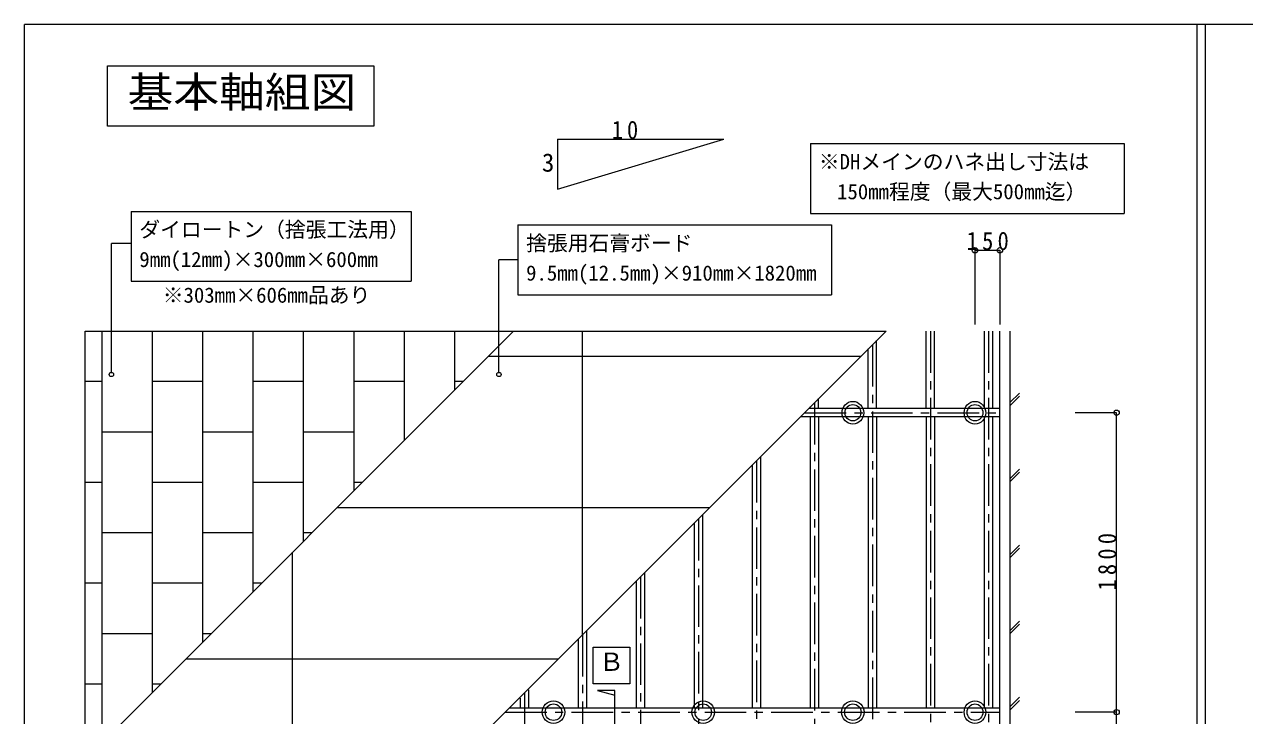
# Model space of a CAD drawing. Units: millimetres on the paper, enlarged 20 times, with parts at other scales. Extents: x -4155 to 4045, y -2866 to 2834.
# Drawn here: x -4155 to -1221, y 1172 to 2834 of the extents above; entities that cross this region are included whole.
import ezdxf
from ezdxf.enums import TextEntityAlignment as Align

# ---------------------------------------------------------------- set-up
doc = ezdxf.new("R2010")
doc.units = ezdxf.units.MM
doc.header["$LTSCALE"] = 20
doc.linetypes.add('CHAIN1', pattern=[8, 5, -1, 1, -1])
for name, color, linetype, lineweight in [('0-0_基本', 7, 'Continuous', 9), ('0-1_軸組', 7, 'Continuous', 9), ('0-2_インサート', 7, 'Continuous', 9), ('0-3_文字', 7, 'Continuous', 9), ('0-4_ブレース', 7, 'Continuous', 9), ('0-5_仕上', 7, 'Continuous', 9), ('F-0_図枠', 7, 'Continuous', 9), ('F-1_レイアウト', 7, 'Continuous', 9)]:
    doc.layers.add(name, color=color, linetype=linetype, lineweight=lineweight)
doc.styles.add('ＭＳ ゴシック', font='')
doc.styles.get('ＭＳ ゴシック').set_extended_font_data('MS Gothic')

msp = doc.modelspace()

# ---------------------------------------------------------------- linework, layer by layer
at = {"layer": '0-0_基本', "color": 4, "linetype": 'CHAIN1'}
for p, q in [((-1976.05, 2096.57), (-1976.05, -849.29)), ((-1836.59, 2096.57), (-1836.59, -849.29)), ((-2115.51, 2063.91), (-2115.51, -849.29)), ((-2254.97, 1924.45), (-2254.97, -849.29)), ((-2278.85, 1900.57), (-1808.94, 1900.57)), ((-2394.43, 1784.99), (-2394.43, -849.29)), ((-2533.89, 1645.53), (-2533.89, -849.29)), ((-2673.35, 1506.07), (-2673.35, -849.29)), ((-2812.81, 1366.61), (-2812.81, -849.29)), ((-2952.27, 1227.15), (-2952.27, -849.29)), ((-2998.85, 1180.57), (-1808.94, 1180.57))]:
    msp.add_line(p, q, dxfattribs=at)
at = {"layer": '0-0_基本'}
for p, q in [((-1808.94, -849.29), (-1808.94, 2096.57)), ((-1784.94, 1924.89), (-1761.8, 1948.03)), ((-1784.94, 1917.44), (-1761.8, 1940.58)), ((-1784.94, 1741.97), (-1761.8, 1765.12)), ((-1784.94, 1734.52), (-1761.8, 1757.66)), ((-1784.94, 1559.06), (-1761.8, 1582.2)), ((-1784.94, 1551.61), (-1761.8, 1574.75)), ((-1784.94, 1376.15), (-1761.8, 1399.29)), ((-1784.94, 1368.7), (-1761.8, 1391.84)), ((-1784.94, 1193.24), (-1761.8, 1216.38)), ((-1784.94, 1185.78), (-1761.8, 1208.92))]:
    msp.add_line(p, q, dxfattribs=at)
msp.add_lwpolyline([(-1784.94, 2096.57), (-1784.94, -873.29), (-1808.94, -873.29)], dxfattribs=at)
at = {"layer": '0-1_軸組'}
for p, q in [((-1986.05, 1910.57), (-1986.05, 2096.57)), ((-1966.05, 1910.57), (-1966.05, 2096.57)), ((-1846.59, 2096.57), (-1846.59, 1910.57)), ((-1826.59, 2096.57), (-1826.59, 1910.57)), ((-2105.51, 1910.57), (-2105.51, 2073.91)), ((-2125.51, 1910.57), (-2125.51, 2053.91)), ((-1808.94, 1910.57), (-2268.85, 1910.57)), ((-2264.97, 1910.57), (-2264.97, 1914.45)), ((-2244.97, 1910.57), (-2244.97, 1934.45)), ((-1808.94, 1890.57), (-2288.85, 1890.57)), ((-2264.97, 1890.57), (-2264.97, 1190.57)), ((-2244.97, 1890.57), (-2244.97, 1190.57)), ((-2125.51, 1890.57), (-2125.51, 1190.57)), ((-2105.51, 1890.57), (-2105.51, 1190.57)), ((-1986.05, 1890.57), (-1986.05, 1190.57)), ((-1966.05, 1890.57), (-1966.05, 1190.57)), ((-1846.59, 1890.57), (-1846.59, 1190.57)), ((-1826.59, 1890.57), (-1826.59, 1190.57)), ((-2384.43, 1794.99), (-2384.43, 1190.57)), ((-2404.43, 1774.99), (-2404.43, 1190.57)), ((-2523.89, 1655.53), (-2523.89, 1190.57)), ((-2543.89, 1635.53), (-2543.89, 1190.57)), ((-2663.35, 1516.07), (-2663.35, 1190.57)), ((-2683.35, 1496.07), (-2683.35, 1190.57)), ((-2822.81, 1356.61), (-2822.81, 1190.57)), ((-2802.81, 1376.61), (-2802.81, 1190.57)), ((-2942.27, 1234.08), (-2942.27, 1190.57)), ((-2962.27, 1214.08), (-2962.27, 1190.57)), ((-1808.94, 1190.57), (-2988.85, 1190.57))]:
    msp.add_line(p, q, dxfattribs=at)
at = {"layer": '0-2_インサート'}
for centre, radius in [((-2882.54, 1180.57), 27.25), ((-2522.54, 1180.57), 27.25), ((-2162.54, 1180.57), 27.25), ((-2882.54, 1180.57), 19.78), ((-2522.54, 1180.57), 19.78), ((-2162.54, 1180.57), 19.78)]:
    msp.add_circle(centre, radius, dxfattribs=at)
for centre, major_axis in [((-2162.54, 1900.57), (0, 27.25)), ((-2162.54, 1900.57), (0, 19.78)), ((-1868.94, 1900.57), (0, 27.25)), ((-1868.94, 1900.57), (0, 19.78)), ((-1868.94, 1180.57), (0, 27.25)), ((-1868.94, 1180.57), (0, 19.78))]:
    msp.add_ellipse(centre, major_axis=major_axis, ratio=0.95783, dxfattribs=at)
at = {"layer": '0-3_文字'}
for p, q in [((-3954.85, 2734.35), (-3314.77, 2734.35)), ((-3314.77, 2734.35), (-3314.77, 2589.96)), ((-2872.95, 2558.15), (-2472.95, 2558.15)), ((-3898.47, 2384.87), (-3898.47, 2216.87)), ((-3898.47, 2307.33), (-3945.77, 2307.33)), ((-3945.77, 1997.73), (-3945.77, 2307.33)), ((-1868.94, 2291.19), (-1868.94, 2112.99)), ((-2968.29, 2268.27), (-3013.6, 2268.27)), ((-3013.6, 1997.73), (-3013.6, 2268.27)), ((-3898.47, 2216.87), (-3224.43, 2216.87)), ((-2787.06, 1336.81), (-2699.06, 1336.81)), ((-2787.06, 1248.81), (-2787.06, 1336.81)), ((-2699.06, 1336.81), (-2699.06, 1248.81)), ((-2699.06, 1248.81), (-2787.06, 1248.81)), ((-2777.02, 1232.45), (-2735.17, 1221.23)), ((-2735.17, 1232.45), (-2777.02, 1232.45)), ((-2735.17, 1107.05), (-2735.17, 1232.45))]:
    msp.add_line(p, q, dxfattribs=at)
for points in [[(-3314.77, 2589.96), (-3954.85, 2589.96), (-3954.85, 2734.35)], [(-2872.95, 2558.15), (-2872.95, 2438.15), (-2472.95, 2558.15)], [(-2264.45, 2547.93), (-2264.45, 2379.93), (-1510.41, 2379.93)], [(-2264.45, 2547.93), (-1510.41, 2547.93), (-1510.41, 2379.93)], [(-3898.47, 2384.87), (-3224.43, 2384.87), (-3224.43, 2216.87)], [(-2968.29, 2352.27), (-2214.25, 2352.27), (-2214.25, 2184.27)], [(-2968.29, 2352.27), (-2968.29, 2184.27), (-2214.25, 2184.27)], [(-1868.94, 2291.19), (-1808.94, 2291.19), (-1808.94, 2112.99)], [(-1528.42, 1180.57), (-1528.42, 1900.57), (-1627.72, 1900.57)], [(-1528.42, 460.57), (-1528.42, 1180.57), (-1627.72, 1180.57)]]:
    msp.add_lwpolyline(points, dxfattribs=at)
for centre, radius in [((-1868.94, 2291.19), 6.38), ((-1808.94, 2291.19), 6.38), ((-3945.77, 1992.54), 5.19), ((-3013.6, 1992.54), 5.19), ((-1528.42, 1900.57), 6.38), ((-1528.42, 1180.57), 6.38)]:
    msp.add_circle(centre, radius, dxfattribs=at)
at = {"layer": '0-4_ブレース'}
msp.add_line((-3510.11, 669.31), (-3510.11, 1565.4), dxfattribs=at)
at = {"layer": '0-5_仕上'}
for p, q in [((-4008.94, 1066.57), (-4008.94, 2096.57)), ((-4008.94, 1066.57), (-2978.94, 2096.57)), ((-2082.85, 2096.57), (-4008.94, 170.48)), ((-4008.94, 2096.57), (-2082.85, 2096.57)), ((-3968.94, 2096.57), (-3968.94, 1106.57)), ((-3847.74, 2096.57), (-3847.74, 1227.77)), ((-3726.54, 2096.57), (-3726.54, 1348.97)), ((-3605.34, 2096.57), (-3605.34, 1470.17)), ((-3484.14, 2096.57), (-3484.14, 1591.37)), ((-3362.94, 2096.57), (-3362.94, 1712.57)), ((-3241.74, 2096.57), (-3241.74, 1833.77)), ((-3120.54, 2096.57), (-3120.54, 1954.97)), ((-2812.81, 1366.61), (-2812.81, 2096.57)), ((-3038.94, 2036.57), (-2142.85, 2036.57)), ((-3968.94, 1975.37), (-4008.94, 1975.37)), ((-3726.54, 1975.37), (-3847.74, 1975.37)), ((-3484.14, 1975.37), (-3605.34, 1975.37)), ((-3241.74, 1975.37), (-3362.94, 1975.37)), ((-3100.14, 1975.37), (-3120.54, 1975.37)), ((-3847.74, 1854.17), (-3968.94, 1854.17)), ((-3605.34, 1854.17), (-3726.54, 1854.17)), ((-3362.94, 1854.17), (-3484.14, 1854.17)), ((-3968.94, 1732.97), (-4008.94, 1732.97)), ((-3726.54, 1732.97), (-3847.74, 1732.97)), ((-3484.14, 1732.97), (-3605.34, 1732.97)), ((-3342.54, 1732.97), (-3362.94, 1732.97)), ((-3402.94, 1672.57), (-2506.85, 1672.57)), ((-3847.74, 1611.77), (-3968.94, 1611.77)), ((-3605.34, 1611.77), (-3726.54, 1611.77)), ((-3463.74, 1611.77), (-3484.14, 1611.77)), ((-3968.94, 1490.57), (-4008.94, 1490.57)), ((-3726.54, 1490.57), (-3847.74, 1490.57)), ((-3584.94, 1490.57), (-3605.34, 1490.57)), ((-3847.74, 1369.37), (-3968.94, 1369.37)), ((-3706.14, 1369.37), (-3726.54, 1369.37)), ((-3766.94, 1308.57), (-2870.85, 1308.57)), ((-3968.94, 1248.17), (-4008.94, 1248.17)), ((-3827.34, 1248.17), (-3847.74, 1248.17))]:
    msp.add_line(p, q, dxfattribs=at)
at = {"layer": 'F-0_図枠'}
for p in [(4045.15, 2834.35), (-4154.85, -2865.65)]:
    msp.add_line(p, (-4154.85, 2834.35), dxfattribs=at)
at = {"layer": 'F-1_レイアウト'}
for p, q in [((-1334.85, -2505.65), (-1334.85, 2834.35)), ((-1314.85, -123.87), (-1314.85, 2834.35))]:
    msp.add_line(p, q, dxfattribs=at)

# ---------------------------------------------------------------- texts
at = {"layer": '0-3_文字', "style": 'ＭＳ ゴシック', "width": 1.1}
msp.add_text('基本軸組図', height=73.31, dxfattribs=at).set_placement((-3906.68, 2612.85), align=Align.BOTTOM_LEFT)
at = {"layer": '0-3_文字', "style": 'ＭＳ ゴシック'}
for s, height, p in [('3', 43.99, (-2910.38, 2467.01)), ('※DHメインのハネ出し寸法は', 36.66, (-2244.45, 2474.93)), ('150mm程度（最大500mm迄）', 36.66, (-2200.48, 2402.93)), ('ダイロートン（捨張工法用）', 36.66, (-3878.47, 2311.87)), ('捨張用石膏ボード', 36.66, (-2948.29, 2279.27)), ('9mm(12mm)×300mm×600mm', 36.66, (-3878.47, 2239.87)), ('9.5mm(12.5mm)×910mm×1820mm', 36.66, (-2948.29, 2207.27)), ('※303mm×606mm品あり', 36.66, (-3822.13, 2154.12)), ('Ｂ', 43.99, (-2773.14, 1266.63))]:
    msp.add_text(s, height=height, dxfattribs=at).set_placement(p, align=Align.BOTTOM_LEFT)
at = {"layer": '0-3_文字', "char_height": 43.99, "attachment_point": 7, "style": 'ＭＳ ゴシック'}
for s, insert in [('\\T1.36;\\W0.9;10', (-2742.4, 2558.15)), ('\\T1.38;\\W0.9;150', (-1888.94, 2291.19))]:
    msp.add_mtext(s, dxfattribs=dict(at, insert=insert))
at = {"layer": '0-3_文字', "insert": (-1528.42, 1473.07), "char_height": 43.99, "attachment_point": 7, "rotation": 90, "style": 'ＭＳ ゴシック'}
msp.add_mtext('\\T1.38;\\W0.9;1800', dxfattribs=at)

doc.saveas('drawing.dxf')
